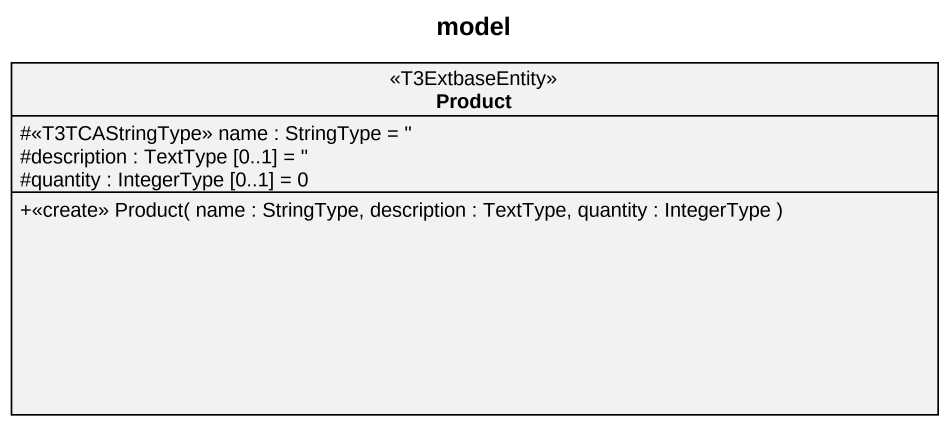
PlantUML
@startuml
title model
hide circle
hide empty members
skinparam classAttributeIconSize 0
class Product <<T3ExtbaseEntity>> {
  #<<T3TCAStringType>> name : StringType = ''
  #description : TextType [0..1] = ''
  #quantity : IntegerType [0..1] = 0
  +<<create>> Product( name : StringType, description : TextType, quantity : IntegerType )
}
@enduml
